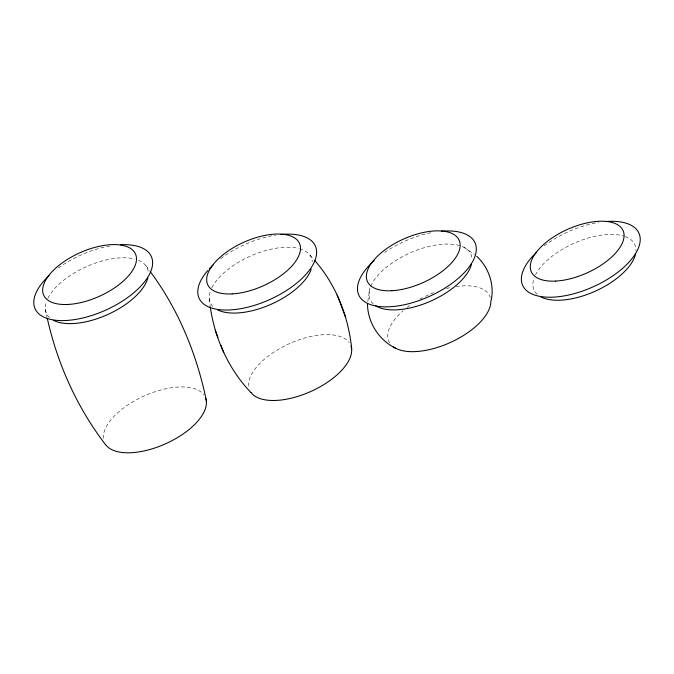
<?xml version="1.0" encoding="UTF-8"?>
<svg xmlns="http://www.w3.org/2000/svg" width="674" height="674" viewBox="0 0 674 674"><rect width="100%" height="100%" fill="white"/><g stroke="black" fill="none" stroke-linecap="round" stroke-linejoin="round"><path stroke-width="0.51" stroke-dasharray="3.37 2.53" d="M367.785 301.472L370.009 287.899M463.948 247.299L474.378 254.427M310.032 255.168L314 259.734M146.022 265.716L149.611 270.729M45.217 309.29L47.037 317.26M209.226 298.734L210.128 305.684M625.219 236.557A55.276 26.202 -24.2 0 1 635.97 250.593M537.102 294.243A55.276 26.202 -24.2 0 1 534.027 278.236M535.426 274.95A55.276 26.202 -24.2 0 1 574.905 242.893A55.276 26.202 -24.2 0 1 624.284 236.229M544.255 245.892A63.727 30.212 -24.2 0 1 598.419 222.445M373.194 303.881A55.276 26.202 -24.2 0 1 370.119 287.874M370.742 286.256A55.276 26.202 -24.2 0 1 426.019 247.198A55.276 26.202 -24.2 0 1 472.002 258.428M389.648 342.855A55.276 26.202 -24.2 0 1 403.145 310.748M407.045 307.563A55.276 26.202 -24.2 0 1 410.39 305.095M419.826 299.205A55.276 26.202 -24.2 0 1 422.539 297.748M425.286 296.358A55.276 26.202 -24.2 0 1 435.792 291.867M446.424 288.531A55.276 26.202 -24.2 0 1 450.215 287.638M456.231 286.551A55.276 26.202 -24.2 0 1 490.445 298.228M384.568 252.489A63.727 30.212 -24.2 0 1 432.514 232.437M248.63 386.101A55.276 26.202 -24.2 0 1 290.907 342.973A55.276 26.202 -24.2 0 1 349.208 342.619M212.866 306.426A55.276 26.202 -24.2 0 1 210.44 291.058M211.83 287.764A55.276 26.202 -24.2 0 1 298.717 248.47M299.719 248.74A55.276 26.202 -24.2 0 1 312.323 261.605M220.668 258.706A63.727 30.212 -24.2 0 1 275.826 235.108M103.392 438.412A55.276 26.202 -24.2 0 1 145.668 395.293A55.276 26.202 -24.2 0 1 203.969 394.939M49.505 317.606A55.276 26.202 -24.2 0 1 46.43 301.607M47.82 298.312A55.276 26.202 -24.2 0 1 134.707 259.018M138.524 260.282A55.276 26.202 -24.2 0 1 148.314 272.153M58.318 268.025A63.727 30.212 -24.2 0 1 109.82 245.985"/><path stroke-width="1.01" d="M491.135 300.461C494.682 284.698 488.574 267.106 476.72 256.331M395.865 348.407C378.906 340.151 367.524 322.416 367.482 303.553M314.665 260.501C336.25 284.816 348.433 316.839 351.727 348.964M250.922 392.538C228.646 369.276 214.694 338.441 210.263 306.678M150.209 271.571C178.669 309.686 196.993 354.836 206.488 401.283M105.683 444.848C77.114 407.694 57.433 363.935 47.264 318.263M345.737 317.513L337.194 295.043M215.225 330.193L217.963 337.455M220.979 345.282L223.76 352.654M606.196 221.51A63.727 30.212 -24.2 0 1 631.808 258.883A63.727 30.212 -24.2 0 1 545.485 297.082A63.727 30.212 -24.2 0 1 536.656 252.278M635.641 253.449A55.276 26.202 -24.2 0 1 596.111 290.806A55.276 26.202 -24.2 0 1 541.054 296.973M441.352 231.224A63.727 30.212 -24.2 0 1 467.899 268.522A63.727 30.212 -24.2 0 1 380.759 306.662A63.727 30.212 -24.2 0 1 374.154 260.627M471.514 264.073A55.276 26.202 -24.2 0 1 429.734 301.548A55.276 26.202 -24.2 0 1 375.426 305.617M490.832 301.084A55.276 26.202 -24.2 0 1 451.799 341.828A55.276 26.202 -24.2 0 1 393.405 346.832M351.002 346.091A55.276 26.202 -24.2 0 1 312.146 390.869A55.276 26.202 -24.2 0 1 251.031 392.487M280.713 234.485A63.727 30.212 -24.2 0 1 310.234 269.036A63.727 30.212 -24.2 0 1 227.13 310.04A63.727 30.212 -24.2 0 1 207.912 270.409M209.302 268.875A63.727 30.212 -24.2 0 1 213.068 265.093M311.236 269.238A55.276 26.202 -24.2 0 1 270.055 304.724A55.276 26.202 -24.2 0 1 217.466 309.787M205.418 397.492A55.276 26.202 -24.2 0 1 167.843 442.742A55.276 26.202 -24.2 0 1 105.793 444.798M147.825 277.798A55.276 26.202 -24.2 0 1 107.688 314.547A55.276 26.202 -24.2 0 1 53.457 320.335M120.452 244.755A63.727 30.212 -24.2 0 1 143.486 283.131A63.727 30.212 -24.2 0 1 57.332 320.411A63.727 30.212 -24.2 0 1 49.059 275.649M555.747 281.075A50.306 23.851 -24.2 0 0 624.031 234.308A50.306 23.851 -24.2 0 0 551.736 238.175A50.306 23.851 -24.2 0 0 555.747 281.075M391.838 290.721A50.306 23.851 -24.2 0 0 460.123 243.946A50.306 23.851 -24.2 0 0 387.828 247.813A50.306 23.851 -24.2 0 0 391.838 290.721M232.151 293.898A50.306 23.851 -24.2 0 0 300.444 247.122A50.306 23.851 -24.2 0 0 228.149 250.989A50.306 23.851 -24.2 0 0 232.151 293.898M68.15 304.446A50.306 23.851 -24.2 0 0 136.434 257.67A50.306 23.851 -24.2 0 0 64.14 261.537A50.306 23.851 -24.2 0 0 68.15 304.446"/></g></svg>
